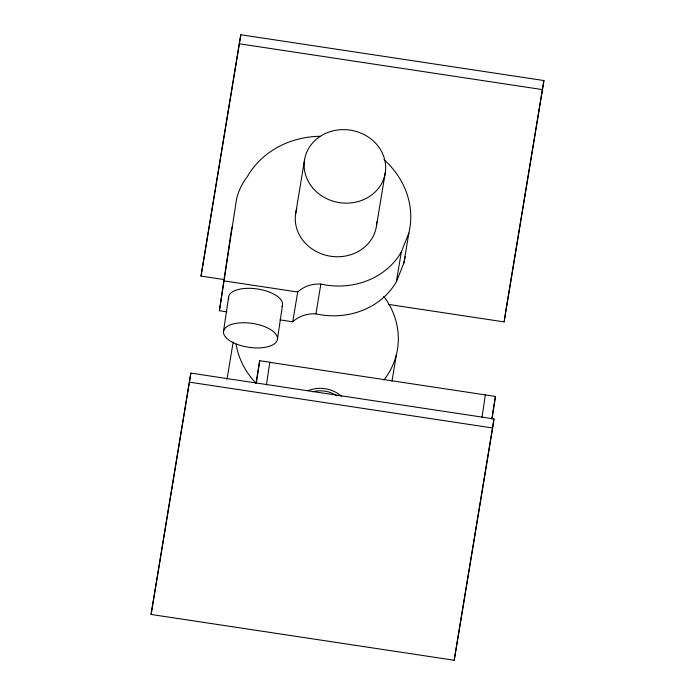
<?xml version="1.0" encoding="UTF-8"?>
<svg xmlns="http://www.w3.org/2000/svg" width="695" height="695" viewBox="0 0 695 695"><rect width="100%" height="100%" fill="white"/><g stroke="black" fill="none" stroke-linecap="round" stroke-linejoin="round"><path stroke-width="1.04" d="M151.076 614.449L190.864 373.102L493.98 418.911L492.642 427.972L454.191 660.25L151.076 614.449L190.864 373.102M224.581 279.651L201.02 276.089L240.809 34.75L543.924 80.55L504.136 321.898L388.453 304.41M201.02 276.089L240.809 34.75M226.857 311.838L219.42 310.717L231.513 229.576A70.525 63.219 9.4 0 1 232.121 227.048M219.42 310.717L236.439 199.795A70.525 63.219 9.4 0 1 247.568 176.278A86.554 77.597 9.4 0 1 320.03 136.281M223.538 331.272L228.62 296.826M256.386 383.119L259.695 360.696L269.799 362.217L266.463 384.761M277.427 339.412A27.253 12.076 8.4 0 0 238.715 322.993A27.253 12.076 8.4 0 0 235.301 343.617A27.253 12.076 8.4 0 0 277.427 339.412L282.509 304.975M482.017 417.339L485.327 394.908M454.191 660.25L493.98 418.911M504.136 321.898L505.474 312.828M492.121 418.859L495.431 396.428L269.773 362.33M233.155 342.131L227.343 377.229A81.749 73.288 9.4 0 0 226.865 379.288M255.986 383.101L259.695 360.696M295.61 213.886L304.488 160.284M279.998 319.874L292.751 321.794L297.686 292.022A30.45 27.296 9.4 0 1 320.864 284.081A73.435 65.834 9.4 0 0 401.319 251.972L408.86 233.077A86.554 77.597 9.4 0 0 383.927 159.633M292.751 321.794A30.45 27.296 9.4 0 1 315.938 313.862L320.864 284.081M376.438 226.101L385.317 172.499M315.938 313.862A73.435 65.834 9.4 0 0 396.385 281.753L401.319 251.972M396.385 281.753L403.934 262.858L408.86 233.077M391.997 381.181L396.393 354.589M505.647 311.76L543.924 80.55M491.721 418.842L492.069 416.705M492.425 414.576L495.431 396.428M239.471 43.811L542.587 89.62M224.355 280.936L297.686 292.022M189.526 382.172L492.642 427.972M383.727 296.287A81.749 73.288 9.4 0 1 383.892 380.017M256.168 383.336A81.749 73.288 9.4 0 1 236.118 344.173M405.133 256.577A86.554 77.597 9.4 0 1 403.934 262.858M376.786 221.853A40.875 36.644 9.4 0 1 330.082 256.151A40.875 36.644 9.4 0 1 296.817 208.691M228.69 298.963A27.253 12.076 8.4 0 1 256.95 288.903A27.253 12.076 8.4 0 1 282.022 306.495M308.154 390.633A29.972 26.87 9.4 0 1 341.784 396.463M312.672 391.772A27.253 24.429 9.4 0 1 336.901 395.846M312.533 187.702A40.875 36.644 9.4 0 0 382.554 181.673A40.875 36.644 9.4 0 0 339.612 129.791A40.875 36.644 9.4 0 0 312.533 187.702"/></g></svg>
